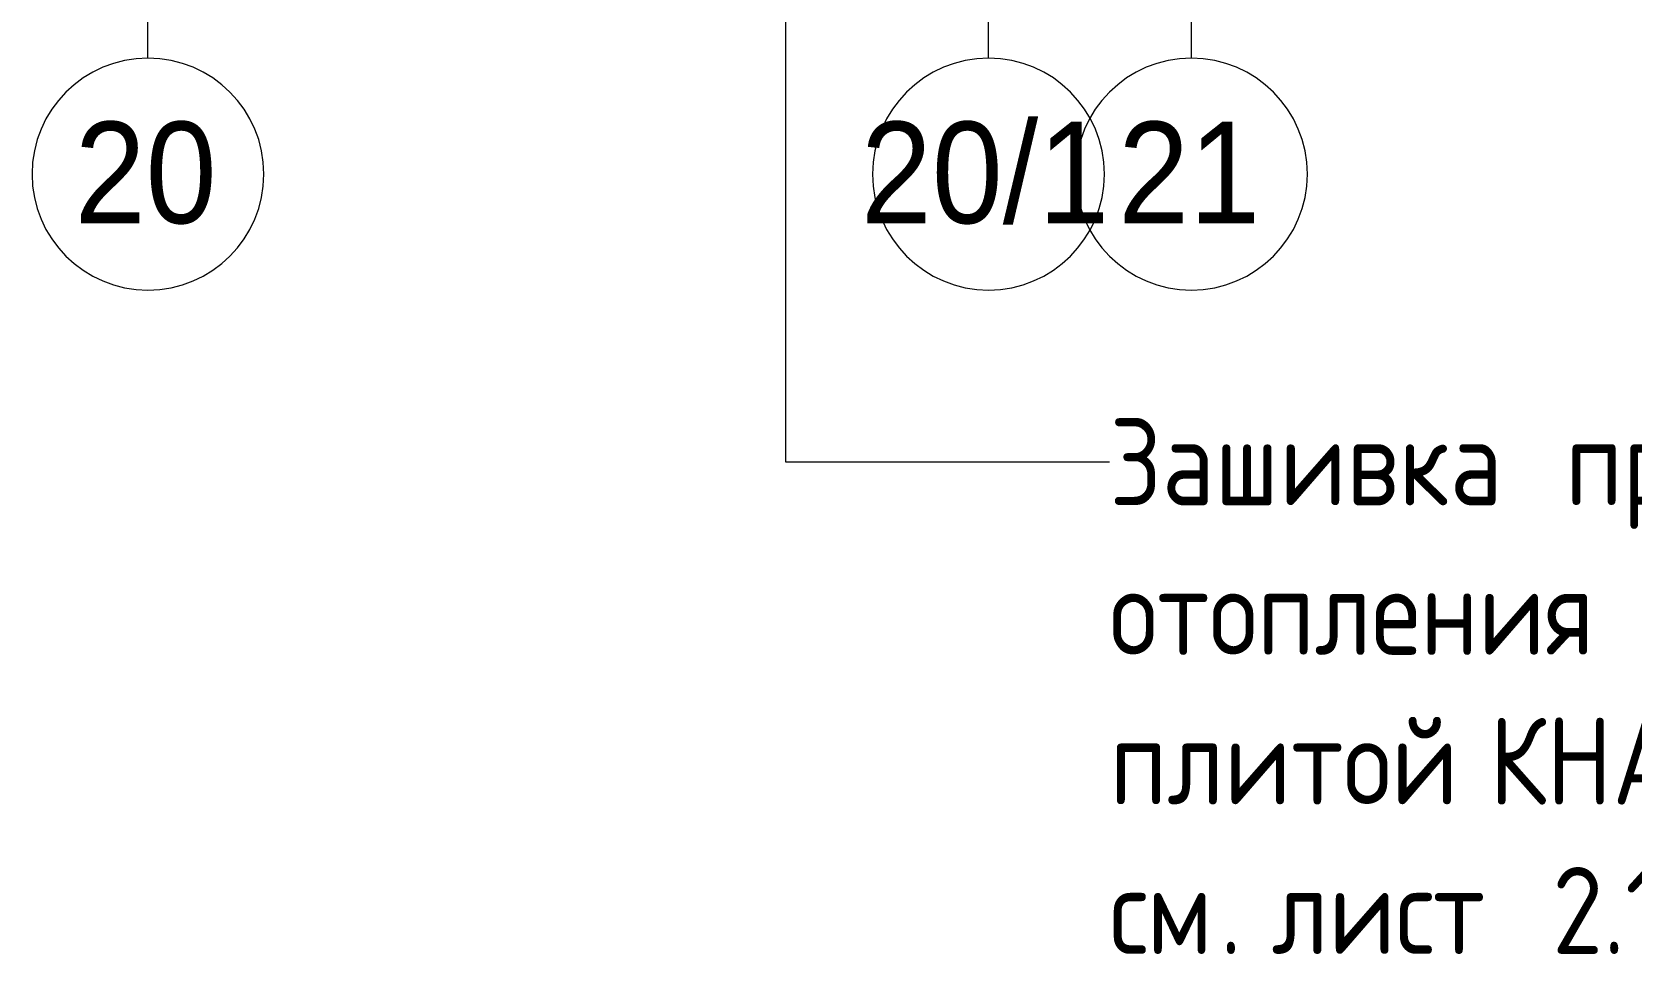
# Model space of a CAD drawing. Header units: millimetres. Extents: x -6228 to 201956, y -8553 to 30426.
# Drawn here: x 168512 to 174032, y -4996 to -1816 of the extents above; entities that cross this region are included whole.
import ezdxf

# ---------------------------------------------------------------- set-up
doc = ezdxf.new("R2010")
doc.units = ezdxf.units.MM
for name, color, linetype, lineweight in [('G-ANNO-TEXT', 7, 'Continuous', 9), ('Оси', 7, 'Continuous', 9), ('Оси-1', 7, 'Continuous', 20)]:
    doc.layers.add(name, color=color, linetype=linetype, lineweight=lineweight)
doc.styles.add('Arial_1', font='arial.ttf', dxfattribs={"width": 0.9, "height": 350})
doc.styles.add('GOST Common_2', font='GOST_Common.ttf', dxfattribs={"width": 0.9, "height": 300})

# ---------------------------------------------------------------- blocks, each defined once
blk = doc.blocks.new('Ось сетки - D8-29747960-План зашивки приборов отопления в осях 1 этажа 12-23')
at = {"layer": 'Оси-1'}
for start, end in [(360, 180), (180, 360)]:
    blk.add_arc((0, 0), 4, start, end, dxfattribs=at)

msp = doc.modelspace()

# ---------------------------------------------------------------- linework, layer by layer
at = {"layer": 'G-ANNO-TEXT'}
for p, q in [((171110.9, 260.8), (171110.9, -3298.6)), ((171110.9, -3298.6), (172229.4, -3298.6))]:
    msp.add_line(p, q, dxfattribs=at)
at = {"layer": 'Оси'}
for p, q in [((168911.9, -1906.3), (168911.9, 593.7)), ((171811.9, -1906.3), (171811.9, 593.7)), ((172511.9, -1906.3), (172511.9, 593.7))]:
    msp.add_line(p, q, dxfattribs=at)

# ---------------------------------------------------------------- block references
at = {"layer": 'Оси-1', "xscale": 99.99999999999993, "yscale": 99.99999999999993, "zscale": 99.99999999999993}
for p in [(168911.9, -2306.3), (171811.9, -2306.3), (172511.9, -2306.3)]:
    msp.add_blockref('Ось сетки - D8-29747960-План зашивки приборов отопления в осях 1 этажа 12-23', p, dxfattribs=at)

# ---------------------------------------------------------------- texts
at = {"layer": 'G-ANNO-TEXT', "char_height": 300, "attachment_point": 1, "style": 'GOST Common_2'}
for s, insert, width in [('Зашивка', (172229.4, -3148.6), 1789.367), ('\\fGOST Common|b0|i0|c204|p34|;\\W.9; ', (173705.8, -3148.6), 115.443), ('приборов', (173801, -3148.6), 1847.088), ('\\fGOST Common|b0|i0|c204|p34|;\\W.9; ', (174021.3, -3664.5), 115.443), ('отопления', (172229.4, -3664.5), 2171.771), ('плитой', (172229.4, -4180.5), 1471.898), ('\\fGOST Common|b0|i0|c204|p34|;\\W.9; ', (173443.9, -4180.5), 115.443), ('КНАУФ', (173539.1, -4180.5), 1435.822), (' 2.1.2', (173592.7, -4696.4), 952.405), ('см', (172229.4, -4696.4), 461.772), ('лист', (172789, -4696.4), 974.05), ('. ', (172610.4, -4696.4), 216.456)]:
    msp.add_mtext(s, dxfattribs=dict(at, insert=insert, width=width))
at = {"layer": 'Оси', "char_height": 350, "attachment_point": 1, "style": 'Arial_1'}
for s, insert, width in [('20', (168659.3, -2125.6), 606.076), ('20/1', (171371.6, -2125.6), 1060.633), ('21', (172259.3, -2125.6), 606.076)]:
    msp.add_mtext(s, dxfattribs=dict(at, insert=insert, width=width))

doc.saveas('drawing.dxf')
